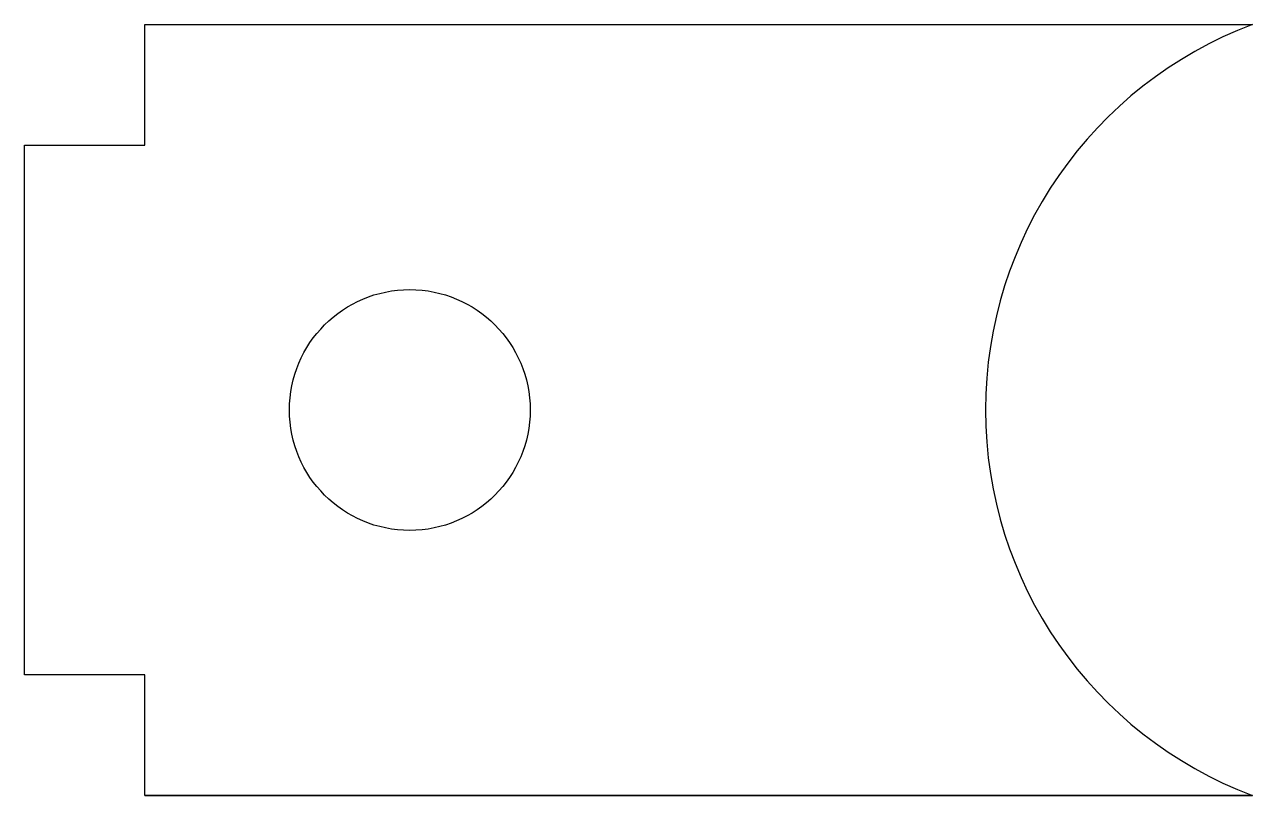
# Model space of a CAD drawing. Header units: millimetres. Extents: x -8 to 17.5, y -8 to 8.
import ezdxf

# ---------------------------------------------------------------- set-up
doc = ezdxf.new("R2010")
doc.units = ezdxf.units.MM
doc.layers.get('0').update_dxf_attribs({"linetype": 'CONTINUOUS'})

msp = doc.modelspace()

# ---------------------------------------------------------------- linework, layer by layer
for p, q in [((-5.5, 5.5), (-5.5, 8)), ((-5.5, 8), (17.5, 8)), ((-8, -5.5), (-8, 5.5)), ((-8, 5.5), (-5.5, 5.5)), ((-5.5, -5.5), (-8, -5.5)), ((-5.5, -8), (-5.5, -5.5)), ((-5.5, -8), (17.5, -8))]:
    msp.add_line(p, q)
msp.add_lwpolyline([(-5.5, 5.5), (-5.5, 8), (17.5, 8, 0.693), (17.5, -8), (-5.5, -8), (-5.5, -5.5), (-8, -5.5), (-8, 5.5)], format="xyb", close=True)
msp.add_circle((0, 0), 2.5)
msp.add_circle((0, 0), 2.5)
msp.add_arc((20.5, 0), 8.544, 110.556, 249.444)

doc.saveas('drawing.dxf')
